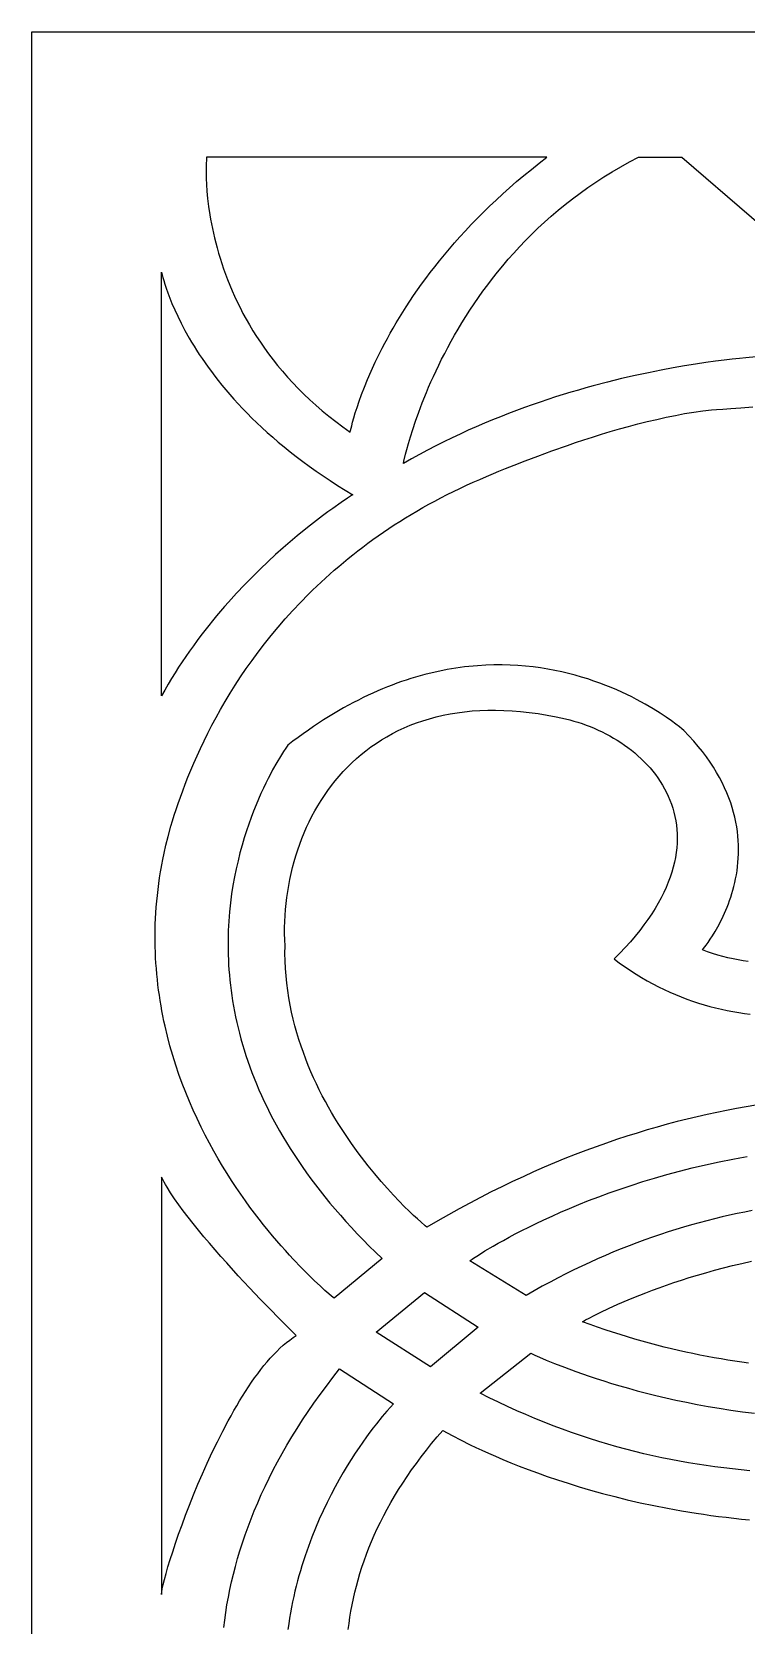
# Model space of a CAD drawing. Extents: x -4425 to -873, y -1243 to 1744.
# Drawn here: x -1282 to -1110.9, y 875.3 to 1256.7 of the extents above; entities that cross this region are included whole.
import ezdxf

# ---------------------------------------------------------------- set-up
doc = ezdxf.new("R2010")
doc.units = 0
doc.layers.add('LAYER_1', color=7, linetype='CONTINUOUS')

msp = doc.modelspace()

# ---------------------------------------------------------------- linework, layer by layer
at = {"layer": 'LAYER_1'}
for points in [[(-1281.97, 1256.69), (-881.97, 1256.69), (-881.97, -1243.31), (-1281.97, -1243.31)], [(-1160.52, 1225.24), (-1158.63, 1226.69), (-1240.15, 1226.69), (-1240.18, 1226.25), (-1240.24, 1224.96), (-1240.25, 1224.02), (-1240.25, 1222.9), (-1240.22, 1221.61), (-1240.15, 1220.15), (-1240.04, 1218.54), (-1239.87, 1216.78), (-1239.64, 1214.89), (-1239.34, 1212.88), (-1239.17, 1211.83), (-1238.97, 1210.75), (-1238.75, 1209.64), (-1238.5, 1208.51), (-1238.24, 1207.36), (-1237.95, 1206.18), (-1237.63, 1204.98), (-1237.28, 1203.75), (-1236.91, 1202.51), (-1236.51, 1201.25), (-1236.08, 1199.98), (-1235.61, 1198.69), (-1235.12, 1197.38), (-1234.59, 1196.06), (-1234.03, 1194.73), (-1233.43, 1193.38), (-1232.8, 1192.03), (-1232.12, 1190.67), (-1231.41, 1189.29), (-1230.66, 1187.92), (-1229.87, 1186.54), (-1229.04, 1185.15), (-1228.16, 1183.76), (-1227.24, 1182.37), (-1226.28, 1180.98), (-1225.27, 1179.59), (-1224.21, 1178.2), (-1223.11, 1176.81), (-1221.95, 1175.43), (-1220.75, 1174.06), (-1219.5, 1172.69), (-1218.19, 1171.33), (-1216.83, 1169.97), (-1215.41, 1168.63), (-1213.94, 1167.3), (-1212.42, 1165.98), (-1210.83, 1164.68), (-1209.19, 1163.39), (-1207.49, 1162.11), (-1205.72, 1160.86), (-1205.64, 1161.25), (-1205.37, 1162.41), (-1205.15, 1163.26), (-1204.87, 1164.27), (-1204.52, 1165.45), (-1204.1, 1166.78), (-1203.6, 1168.26), (-1203.01, 1169.87), (-1202.34, 1171.62), (-1201.58, 1173.5), (-1200.71, 1175.5), (-1199.74, 1177.61), (-1198.66, 1179.82), (-1198.08, 1180.97), (-1197.47, 1182.13), (-1196.83, 1183.32), (-1196.16, 1184.54), (-1195.45, 1185.77), (-1194.72, 1187.02), (-1193.95, 1188.3), (-1193.15, 1189.59), (-1192.32, 1190.9), (-1191.45, 1192.22), (-1190.55, 1193.56), (-1189.61, 1194.92), (-1188.64, 1196.29), (-1187.62, 1197.67), (-1186.57, 1199.06), (-1185.49, 1200.47), (-1184.36, 1201.89), (-1183.19, 1203.31), (-1181.99, 1204.75), (-1180.74, 1206.19), (-1179.45, 1207.64), (-1178.12, 1209.09), (-1176.75, 1210.55), (-1175.33, 1212.02), (-1173.87, 1213.48), (-1172.36, 1214.95), (-1170.81, 1216.42), (-1169.22, 1217.9), (-1167.57, 1219.37), (-1165.88, 1220.84), (-1164.14, 1222.31), (-1162.36, 1223.77)], [(-1250.12, 1099.12), (-1250.9, 1097.71), (-1250.9, 1199.2), (-1250.83, 1198.86), (-1250.59, 1197.88), (-1250.39, 1197.17), (-1250.13, 1196.32), (-1249.81, 1195.33), (-1249.42, 1194.21), (-1248.95, 1192.98), (-1248.41, 1191.63), (-1247.77, 1190.16), (-1247.05, 1188.6), (-1246.23, 1186.94), (-1245.3, 1185.2), (-1244.27, 1183.37), (-1243.72, 1182.42), (-1243.13, 1181.46), (-1242.51, 1180.48), (-1241.87, 1179.49), (-1241.19, 1178.47), (-1240.48, 1177.45), (-1239.74, 1176.41), (-1238.97, 1175.35), (-1238.16, 1174.28), (-1237.32, 1173.21), (-1236.44, 1172.12), (-1235.53, 1171.02), (-1234.58, 1169.91), (-1233.6, 1168.79), (-1232.58, 1167.66), (-1231.51, 1166.53), (-1230.41, 1165.39), (-1229.27, 1164.25), (-1228.09, 1163.1), (-1226.87, 1161.95), (-1225.61, 1160.79), (-1224.3, 1159.63), (-1222.96, 1158.48), (-1221.56, 1157.32), (-1220.13, 1156.16), (-1218.65, 1155), (-1217.12, 1153.84), (-1215.54, 1152.69), (-1213.92, 1151.54), (-1212.25, 1150.4), (-1210.54, 1149.26), (-1208.77, 1148.12), (-1206.96, 1147), (-1205.09, 1145.88), (-1205.42, 1145.67), (-1206.38, 1145.05), (-1207.9, 1144.02), (-1209.93, 1142.6), (-1211.11, 1141.75), (-1212.39, 1140.8), (-1213.77, 1139.75), (-1215.24, 1138.61), (-1216.78, 1137.38), (-1218.4, 1136.05), (-1220.08, 1134.64), (-1221.81, 1133.13), (-1223.6, 1131.54), (-1225.42, 1129.86), (-1227.28, 1128.09), (-1229.16, 1126.24), (-1231.06, 1124.3), (-1232.97, 1122.28), (-1234.88, 1120.18), (-1235.84, 1119.1), (-1236.79, 1117.99), (-1237.74, 1116.87), (-1238.68, 1115.73), (-1239.62, 1114.57), (-1240.55, 1113.39), (-1241.48, 1112.18), (-1242.39, 1110.96), (-1243.3, 1109.72), (-1244.2, 1108.46), (-1245.09, 1107.18), (-1245.96, 1105.89), (-1246.82, 1104.57), (-1247.67, 1103.23), (-1248.5, 1101.88), (-1249.32, 1100.51)], [(-1250.9, 982.54), (-1250.9, 882.6), (-1250.89, 882.85), (-1250.86, 883.17), (-1250.73, 883.97), (-1250.51, 884.98), (-1250.21, 886.2), (-1249.83, 887.61), (-1249.37, 889.2), (-1248.84, 890.95), (-1248.23, 892.84), (-1247.56, 894.86), (-1246.82, 897.01), (-1246.01, 899.25), (-1245.14, 901.58), (-1244.21, 903.99), (-1243.23, 906.46), (-1242.19, 908.97), (-1241.1, 911.51), (-1239.96, 914.07), (-1238.77, 916.63), (-1237.53, 919.18), (-1236.26, 921.7), (-1234.95, 924.18), (-1234.28, 925.4), (-1233.6, 926.61), (-1232.91, 927.79), (-1232.21, 928.96), (-1231.51, 930.1), (-1230.8, 931.23), (-1230.08, 932.32), (-1229.35, 933.4), (-1228.62, 934.44), (-1227.88, 935.45), (-1227.14, 936.43), (-1226.39, 937.38), (-1225.63, 938.29), (-1224.87, 939.16), (-1224.1, 940), (-1223.33, 940.79), (-1222.56, 941.54), (-1221.78, 942.25), (-1221, 942.9), (-1220.22, 943.52), (-1219.43, 944.08), (-1218.64, 944.59), (-1219.78, 945.71), (-1222.84, 948.77), (-1224.93, 950.89), (-1227.28, 953.33), (-1229.84, 956.02), (-1232.54, 958.92), (-1235.31, 961.96), (-1236.7, 963.52), (-1238.08, 965.09), (-1239.45, 966.67), (-1240.79, 968.25), (-1242.09, 969.82), (-1243.36, 971.38), (-1244.57, 972.93), (-1245.72, 974.44), (-1246.8, 975.92), (-1247.81, 977.35), (-1248.73, 978.74), (-1249.56, 980.07), (-1249.94, 980.72), (-1250.29, 981.34), (-1250.61, 981.95)], [(-1199.56, 945.38), (-1187.93, 954.89), (-1175.11, 946.56), (-1186.53, 937.06)]]:
    msp.add_lwpolyline(points, close=True, dxfattribs=at)
for points in [[(-1108.54, 1178.88), (-1110.97, 1178.67), (-1112.51, 1178.53), (-1114.25, 1178.34), (-1116.18, 1178.12), (-1118.29, 1177.85), (-1120.58, 1177.53), (-1123.04, 1177.16), (-1125.65, 1176.74), (-1128.41, 1176.26), (-1131.31, 1175.71), (-1134.34, 1175.1), (-1137.49, 1174.42), (-1140.75, 1173.67), (-1144.11, 1172.84), (-1147.57, 1171.93), (-1149.33, 1171.44), (-1151.11, 1170.94), (-1152.91, 1170.41), (-1154.72, 1169.85), (-1156.56, 1169.28), (-1158.4, 1168.68), (-1160.27, 1168.06), (-1162.14, 1167.41), (-1164.03, 1166.74), (-1165.93, 1166.04), (-1167.83, 1165.32), (-1169.75, 1164.57), (-1171.67, 1163.79), (-1173.6, 1162.99), (-1175.54, 1162.16), (-1177.48, 1161.3), (-1179.42, 1160.42), (-1181.36, 1159.5), (-1183.3, 1158.56), (-1185.25, 1157.58), (-1187.19, 1156.58), (-1189.13, 1155.54), (-1191.06, 1154.48), (-1192.99, 1153.38), (-1192.87, 1153.94), (-1192.49, 1155.56), (-1192.18, 1156.73), (-1191.8, 1158.12), (-1191.33, 1159.71), (-1190.76, 1161.5), (-1190.1, 1163.48), (-1189.34, 1165.61), (-1188.48, 1167.9), (-1187.5, 1170.33), (-1186.96, 1171.6), (-1186.4, 1172.89), (-1185.81, 1174.21), (-1185.18, 1175.55), (-1184.53, 1176.92), (-1183.84, 1178.31), (-1183.11, 1179.73), (-1182.36, 1181.16), (-1181.57, 1182.61), (-1180.75, 1184.07), (-1179.89, 1185.55), (-1178.99, 1187.04), (-1178.06, 1188.54), (-1177.09, 1190.05), (-1176.08, 1191.57), (-1175.03, 1193.09), (-1173.95, 1194.62), (-1172.82, 1196.14), (-1171.65, 1197.67), (-1170.45, 1199.2), (-1169.2, 1200.72), (-1167.91, 1202.24), (-1166.57, 1203.75), (-1165.19, 1205.25), (-1163.77, 1206.74), (-1162.3, 1208.22), (-1160.79, 1209.69), (-1159.23, 1211.14), (-1157.62, 1212.57), (-1155.97, 1213.98), (-1154.27, 1215.38), (-1152.51, 1216.75), (-1150.71, 1218.09), (-1148.86, 1219.41), (-1146.96, 1220.71), (-1145.01, 1221.97), (-1143.01, 1223.2), (-1140.95, 1224.4), (-1138.84, 1225.57), (-1136.68, 1226.69), (-1126.31, 1226.69), (-1076.32, 1183.63)], [(-1110.47, 1034.14), (-1111.66, 1034.32), (-1112.86, 1034.52), (-1114.07, 1034.76), (-1115.29, 1035.03), (-1116.51, 1035.33), (-1117.74, 1035.67), (-1118.97, 1036.05), (-1120.19, 1036.46), (-1121.4, 1036.92), (-1121.16, 1037.21), (-1120.5, 1038.06), (-1120.05, 1038.69), (-1119.53, 1039.45), (-1118.96, 1040.32), (-1118.35, 1041.32), (-1117.72, 1042.43), (-1117.07, 1043.65), (-1116.42, 1044.98), (-1115.79, 1046.4), (-1115.48, 1047.15), (-1115.18, 1047.93), (-1114.89, 1048.72), (-1114.61, 1049.54), (-1114.34, 1050.38), (-1114.09, 1051.25), (-1113.86, 1052.13), (-1113.64, 1053.03), (-1113.44, 1053.96), (-1113.26, 1054.9), (-1113.11, 1055.86), (-1112.98, 1056.84), (-1112.88, 1057.84), (-1112.8, 1058.85), (-1112.75, 1059.89), (-1112.74, 1060.93), (-1112.75, 1062), (-1112.81, 1063.07), (-1112.89, 1064.16), (-1113.02, 1065.27), (-1113.18, 1066.39), (-1113.38, 1067.52), (-1113.63, 1068.66), (-1113.92, 1069.82), (-1114.25, 1070.98), (-1114.63, 1072.16), (-1115.06, 1073.35), (-1115.55, 1074.54), (-1116.08, 1075.75), (-1116.67, 1076.96), (-1117.31, 1078.18), (-1118.01, 1079.41), (-1118.76, 1080.64), (-1119.58, 1081.88), (-1120.46, 1083.13), (-1121.4, 1084.38), (-1122.41, 1085.64), (-1123.48, 1086.9), (-1124.63, 1088.16), (-1125.84, 1089.43), (-1126.32, 1089.84), (-1126.92, 1090.32), (-1127.75, 1090.96), (-1128.8, 1091.74), (-1130.07, 1092.63), (-1131.55, 1093.61), (-1133.23, 1094.66), (-1134.15, 1095.21), (-1135.12, 1095.76), (-1136.13, 1096.33), (-1137.2, 1096.89), (-1138.31, 1097.46), (-1139.47, 1098.03), (-1140.67, 1098.6), (-1141.92, 1099.16), (-1143.22, 1099.71), (-1144.55, 1100.25), (-1145.93, 1100.77), (-1147.36, 1101.28), (-1148.82, 1101.77), (-1150.33, 1102.23), (-1151.87, 1102.68), (-1153.46, 1103.09), (-1155.08, 1103.47), (-1156.74, 1103.82), (-1158.44, 1104.14), (-1160.17, 1104.42), (-1161.95, 1104.65), (-1163.75, 1104.85), (-1165.59, 1105), (-1167.47, 1105.09), (-1169.37, 1105.14), (-1171.31, 1105.13), (-1173.28, 1105.07), (-1175.28, 1104.95), (-1176.3, 1104.86), (-1177.31, 1104.76), (-1178.34, 1104.65), (-1179.38, 1104.51), (-1180.42, 1104.36), (-1181.47, 1104.2), (-1182.52, 1104.01), (-1183.58, 1103.81), (-1184.65, 1103.59), (-1185.73, 1103.35), (-1186.81, 1103.09), (-1187.9, 1102.81), (-1188.99, 1102.52), (-1190.1, 1102.2), (-1191.2, 1101.86), (-1192.32, 1101.51), (-1193.44, 1101.13), (-1194.56, 1100.73), (-1195.7, 1100.31), (-1196.84, 1099.86), (-1197.98, 1099.4), (-1199.13, 1098.91), (-1200.28, 1098.4), (-1201.44, 1097.87), (-1202.61, 1097.31), (-1203.78, 1096.73), (-1204.96, 1096.13), (-1206.14, 1095.5), (-1207.32, 1094.84), (-1208.52, 1094.16), (-1209.71, 1093.46), (-1210.91, 1092.73), (-1212.12, 1091.97), (-1213.33, 1091.19), (-1214.54, 1090.38), (-1215.76, 1089.54), (-1216.99, 1088.67), (-1218.21, 1087.78), (-1219.44, 1086.86), (-1220.68, 1085.91), (-1221.16, 1085.22), (-1221.72, 1084.38), (-1222.45, 1083.22), (-1223.32, 1081.76), (-1224.31, 1079.99), (-1224.84, 1079), (-1225.39, 1077.94), (-1225.96, 1076.8), (-1226.53, 1075.6), (-1227.12, 1074.34), (-1227.7, 1073), (-1228.29, 1071.61), (-1228.88, 1070.15), (-1229.46, 1068.63), (-1230.03, 1067.05), (-1230.58, 1065.4), (-1231.12, 1063.71), (-1231.64, 1061.95), (-1232.14, 1060.14), (-1232.6, 1058.27), (-1233.04, 1056.36), (-1233.44, 1054.39), (-1233.81, 1052.37), (-1234.13, 1050.3), (-1234.4, 1048.19), (-1234.63, 1046.02), (-1234.81, 1043.82), (-1234.87, 1042.7), (-1234.93, 1041.57), (-1234.96, 1040.43), (-1234.99, 1039.27), (-1234.99, 1038.11), (-1234.98, 1036.94), (-1234.96, 1035.76), (-1234.91, 1034.57), (-1234.85, 1033.36), (-1234.77, 1032.15), (-1234.68, 1030.93), (-1234.56, 1029.7), (-1234.42, 1028.46), (-1234.27, 1027.22), (-1234.09, 1025.96), (-1233.9, 1024.7), (-1233.68, 1023.42), (-1233.44, 1022.14), (-1233.18, 1020.85), (-1232.9, 1019.55), (-1232.59, 1018.25), (-1232.26, 1016.94), (-1231.91, 1015.62), (-1231.53, 1014.29), (-1231.13, 1012.96), (-1230.7, 1011.61), (-1230.25, 1010.27), (-1229.77, 1008.91), (-1229.27, 1007.55), (-1228.74, 1006.18), (-1228.18, 1004.81), (-1227.59, 1003.43), (-1226.98, 1002.04), (-1226.33, 1000.65), (-1225.66, 999.26), (-1224.96, 997.86), (-1224.23, 996.45), (-1223.47, 995.04), (-1222.67, 993.62), (-1221.85, 992.2), (-1220.99, 990.77), (-1220.1, 989.34), (-1219.18, 987.91), (-1218.23, 986.47), (-1217.24, 985.03), (-1216.22, 983.58), (-1215.17, 982.13), (-1214.08, 980.68), (-1212.95, 979.22), (-1211.79, 977.76), (-1210.59, 976.3), (-1209.36, 974.83), (-1208.09, 973.37), (-1206.78, 971.9), (-1205.43, 970.42), (-1204.05, 968.95), (-1202.62, 967.47), (-1201.16, 965.99), (-1199.66, 964.51), (-1198.12, 963.03), (-1209.6, 953.52), (-1210.18, 954), (-1210.87, 954.59), (-1211.8, 955.41), (-1212.95, 956.45), (-1214.29, 957.72), (-1215.82, 959.2), (-1217.5, 960.9), (-1219.32, 962.81), (-1220.27, 963.84), (-1221.25, 964.92), (-1222.26, 966.05), (-1223.28, 967.23), (-1224.33, 968.46), (-1225.39, 969.74), (-1226.46, 971.07), (-1227.55, 972.45), (-1228.64, 973.88), (-1229.74, 975.35), (-1230.84, 976.87), (-1231.94, 978.43), (-1233.04, 980.04), (-1234.13, 981.7), (-1235.22, 983.4), (-1236.3, 985.14), (-1237.36, 986.93), (-1238.41, 988.76), (-1239.44, 990.64), (-1240.46, 992.55), (-1241.44, 994.51), (-1242.41, 996.51), (-1243.34, 998.55), (-1244.25, 1000.63), (-1245.12, 1002.75), (-1245.96, 1004.91), (-1246.75, 1007.11), (-1247.51, 1009.35), (-1248.22, 1011.62), (-1248.89, 1013.93), (-1249.51, 1016.28), (-1250.07, 1018.67), (-1250.34, 1019.88), (-1250.59, 1021.09), (-1250.82, 1022.31), (-1251.04, 1023.55), (-1251.25, 1024.79), (-1251.44, 1026.04), (-1251.61, 1027.3), (-1251.77, 1028.57), (-1251.92, 1029.84), (-1252.04, 1031.13), (-1252.15, 1032.42), (-1252.25, 1033.72), (-1252.32, 1035.03), (-1252.38, 1036.35), (-1252.42, 1037.67), (-1252.45, 1039.01), (-1252.45, 1040.35), (-1252.43, 1041.7), (-1252.4, 1043.06), (-1252.34, 1044.42), (-1252.27, 1045.8), (-1252.17, 1047.18), (-1252.06, 1048.57), (-1251.92, 1049.96), (-1251.76, 1051.37), (-1251.59, 1052.78), (-1251.38, 1054.2), (-1251.16, 1055.62), (-1251.04, 1056.38), (-1250.88, 1057.29), (-1250.64, 1058.55), (-1250.3, 1060.11), (-1249.87, 1061.97), (-1249.32, 1064.1), (-1248.65, 1066.5), (-1248.27, 1067.78), (-1247.86, 1069.13), (-1247.41, 1070.52), (-1246.92, 1071.97), (-1246.4, 1073.47), (-1245.84, 1075.02), (-1245.24, 1076.61), (-1244.59, 1078.25), (-1243.91, 1079.92), (-1243.18, 1081.63), (-1242.41, 1083.38), (-1241.59, 1085.16), (-1240.72, 1086.97), (-1239.81, 1088.81), (-1238.85, 1090.68), (-1237.83, 1092.57), (-1236.77, 1094.47), (-1235.65, 1096.4), (-1234.48, 1098.35), (-1233.25, 1100.3), (-1231.97, 1102.27), (-1230.62, 1104.25), (-1229.22, 1106.23), (-1227.76, 1108.22), (-1226.24, 1110.21), (-1224.65, 1112.2), (-1223, 1114.19), (-1221.29, 1116.17), (-1219.51, 1118.14), (-1217.66, 1120.1), (-1215.74, 1122.05), (-1214.75, 1123.02), (-1213.75, 1123.99), (-1212.73, 1124.95), (-1211.69, 1125.91), (-1210.64, 1126.86), (-1209.56, 1127.8), (-1208.47, 1128.74), (-1207.36, 1129.68), (-1206.23, 1130.61), (-1205.08, 1131.53), (-1203.91, 1132.44), (-1202.72, 1133.35), (-1201.52, 1134.25), (-1200.29, 1135.15), (-1199.05, 1136.03), (-1197.78, 1136.91), (-1196.5, 1137.78), (-1195.19, 1138.64), (-1193.86, 1139.49), (-1192.52, 1140.33), (-1191.15, 1141.16), (-1189.77, 1141.98), (-1188.36, 1142.79), (-1186.93, 1143.59), (-1185.48, 1144.38), (-1184.01, 1145.15), (-1182.52, 1145.92), (-1181, 1146.67), (-1179.47, 1147.41), (-1177.91, 1148.14), (-1176.33, 1148.86), (-1174.73, 1149.56), (-1173.1, 1150.25), (-1171.46, 1150.93), (-1170.13, 1151.49), (-1168.56, 1152.14), (-1166.45, 1152.99), (-1163.86, 1154.01), (-1160.84, 1155.15), (-1157.45, 1156.39), (-1153.74, 1157.7), (-1151.79, 1158.36), (-1149.77, 1159.03), (-1147.71, 1159.69), (-1145.6, 1160.35), (-1143.45, 1161), (-1141.26, 1161.63), (-1139.06, 1162.25), (-1136.83, 1162.84), (-1134.59, 1163.4), (-1132.35, 1163.93), (-1130.11, 1164.43), (-1127.88, 1164.88), (-1125.67, 1165.29), (-1123.48, 1165.65), (-1121.32, 1165.95), (-1119.19, 1166.2), (-1117.99, 1166.27), (-1116.55, 1166.35), (-1114.6, 1166.49), (-1112.18, 1166.68), (-1109.33, 1166.94)], [(-1108.64, 999.75), (-1110.95, 999.36), (-1113.27, 998.94), (-1115.6, 998.5), (-1117.94, 998.02), (-1120.29, 997.51), (-1122.65, 996.97), (-1125.03, 996.4), (-1127.41, 995.8), (-1129.81, 995.17), (-1132.22, 994.5), (-1134.64, 993.8), (-1137.06, 993.07), (-1139.5, 992.3), (-1141.95, 991.5), (-1144.4, 990.66), (-1146.87, 989.79), (-1149.34, 988.88), (-1151.83, 987.93), (-1154.32, 986.94), (-1156.82, 985.92), (-1159.32, 984.86), (-1161.84, 983.76), (-1164.36, 982.62), (-1166.89, 981.44), (-1169.43, 980.22), (-1171.97, 978.96), (-1174.52, 977.66), (-1177.08, 976.31), (-1179.64, 974.93), (-1182.2, 973.5), (-1184.78, 972.03), (-1187.36, 970.51), (-1187.75, 970.83), (-1188.85, 971.79), (-1189.64, 972.5), (-1190.56, 973.35), (-1191.61, 974.36), (-1192.78, 975.5), (-1194.05, 976.79), (-1195.4, 978.21), (-1196.83, 979.77), (-1198.32, 981.45), (-1199.87, 983.27), (-1201.44, 985.21), (-1202.24, 986.22), (-1203.04, 987.27), (-1203.85, 988.34), (-1204.66, 989.45), (-1205.46, 990.58), (-1206.26, 991.74), (-1207.06, 992.93), (-1207.86, 994.15), (-1208.65, 995.39), (-1209.42, 996.66), (-1210.19, 997.96), (-1210.95, 999.28), (-1211.69, 1000.63), (-1212.42, 1002.01), (-1213.13, 1003.41), (-1213.82, 1004.83), (-1214.5, 1006.28), (-1215.15, 1007.76), (-1215.78, 1009.25), (-1216.38, 1010.77), (-1216.96, 1012.32), (-1217.51, 1013.88), (-1218.03, 1015.47), (-1218.51, 1017.08), (-1218.97, 1018.71), (-1219.39, 1020.36), (-1219.78, 1022.03), (-1220.12, 1023.72), (-1220.43, 1025.43), (-1220.7, 1027.16), (-1220.92, 1028.91), (-1221.1, 1030.67), (-1221.24, 1032.46), (-1221.33, 1034.26), (-1221.36, 1036.08), (-1221.35, 1037.92), (-1221.41, 1039.36), (-1221.44, 1040.8), (-1221.44, 1042.24), (-1221.4, 1043.68), (-1221.33, 1045.13), (-1221.23, 1046.58), (-1221.09, 1048.03), (-1220.92, 1049.47), (-1220.71, 1050.92), (-1220.47, 1052.35), (-1220.2, 1053.79), (-1219.89, 1055.22), (-1219.55, 1056.64), (-1219.17, 1058.05), (-1218.76, 1059.45), (-1218.31, 1060.84), (-1217.83, 1062.22), (-1217.32, 1063.58), (-1216.77, 1064.94), (-1216.18, 1066.27), (-1215.56, 1067.59), (-1214.91, 1068.89), (-1214.22, 1070.17), (-1213.49, 1071.44), (-1212.73, 1072.68), (-1211.93, 1073.9), (-1211.1, 1075.09), (-1210.23, 1076.26), (-1209.33, 1077.4), (-1208.39, 1078.52), (-1207.41, 1079.61), (-1206.4, 1080.67), (-1205.35, 1081.7), (-1204.26, 1082.7), (-1203.14, 1083.66), (-1201.98, 1084.59), (-1200.78, 1085.49), (-1199.55, 1086.35), (-1198.28, 1087.17), (-1196.97, 1087.95), (-1195.62, 1088.7), (-1194.24, 1089.4), (-1192.82, 1090.06), (-1191.36, 1090.68), (-1189.87, 1091.25), (-1188.34, 1091.78), (-1186.77, 1092.26), (-1185.16, 1092.7), (-1183.51, 1093.08), (-1181.83, 1093.42), (-1180.1, 1093.7), (-1178.34, 1093.93), (-1176.54, 1094.11), (-1174.7, 1094.23), (-1172.82, 1094.3), (-1170.91, 1094.31), (-1168.95, 1094.26), (-1166.96, 1094.16), (-1164.92, 1093.99), (-1162.85, 1093.76), (-1160.74, 1093.47), (-1158.59, 1093.11), (-1156.4, 1092.69), (-1154.17, 1092.2), (-1153.18, 1091.96), (-1152.19, 1091.69), (-1151.21, 1091.4), (-1150.23, 1091.08), (-1149.25, 1090.74), (-1148.29, 1090.37), (-1147.33, 1089.97), (-1146.38, 1089.55), (-1145.43, 1089.11), (-1144.5, 1088.64), (-1143.59, 1088.15), (-1142.68, 1087.63), (-1141.79, 1087.09), (-1140.92, 1086.53), (-1140.06, 1085.95), (-1139.22, 1085.34), (-1138.4, 1084.71), (-1137.6, 1084.06), (-1136.83, 1083.38), (-1136.07, 1082.69), (-1135.34, 1081.97), (-1134.63, 1081.23), (-1133.95, 1080.48), (-1133.3, 1079.7), (-1132.67, 1078.9), (-1132.07, 1078.08), (-1131.51, 1077.24), (-1130.98, 1076.38), (-1130.47, 1075.51), (-1130.01, 1074.61), (-1129.58, 1073.69), (-1129.18, 1072.76), (-1128.82, 1071.81), (-1128.5, 1070.84), (-1128.22, 1069.85), (-1127.98, 1068.85), (-1127.79, 1067.83), (-1127.63, 1066.79), (-1127.52, 1065.74), (-1127.46, 1064.66), (-1127.44, 1063.58), (-1127.47, 1062.47), (-1127.55, 1061.36), (-1127.68, 1060.22), (-1127.86, 1059.07), (-1128.1, 1057.91), (-1128.38, 1056.73), (-1128.72, 1055.54), (-1129.12, 1054.33), (-1129.57, 1053.11), (-1130.09, 1051.88), (-1130.66, 1050.63), (-1131.29, 1049.37), (-1131.98, 1048.1), (-1132.74, 1046.82), (-1133.55, 1045.52), (-1134.44, 1044.21), (-1135.39, 1042.89), (-1136.41, 1041.56), (-1137.49, 1040.21), (-1138.65, 1038.86), (-1139.87, 1037.5), (-1141.17, 1036.12), (-1142.54, 1034.74), (-1141.24, 1033.77), (-1139.93, 1032.85), (-1138.61, 1031.97), (-1137.29, 1031.12), (-1135.96, 1030.31), (-1134.62, 1029.54), (-1133.28, 1028.8), (-1131.93, 1028.1), (-1130.57, 1027.44), (-1129.21, 1026.81), (-1127.85, 1026.21), (-1126.48, 1025.65), (-1125.11, 1025.13), (-1123.74, 1024.64), (-1122.37, 1024.18), (-1120.99, 1023.76), (-1119.61, 1023.37), (-1118.23, 1023.01), (-1116.85, 1022.69), (-1115.47, 1022.39), (-1114.09, 1022.13), (-1112.71, 1021.9), (-1111.33, 1021.7), (-1109.95, 1021.53)], [(-1109.46, 974.5), (-1111.26, 974.15), (-1113.07, 973.78), (-1114.88, 973.39), (-1116.7, 972.97), (-1118.53, 972.54), (-1120.36, 972.07), (-1122.2, 971.59), (-1124.05, 971.08), (-1125.89, 970.55), (-1127.75, 969.99), (-1129.6, 969.4), (-1131.47, 968.79), (-1133.33, 968.16), (-1135.2, 967.5), (-1137.08, 966.81), (-1138.95, 966.1), (-1140.83, 965.36), (-1142.72, 964.59), (-1144.6, 963.79), (-1146.49, 962.97), (-1148.38, 962.11), (-1150.28, 961.23), (-1152.17, 960.32), (-1154.07, 959.38), (-1155.97, 958.4), (-1157.87, 957.4), (-1159.77, 956.37), (-1161.67, 955.3), (-1163.57, 954.21), (-1177.1, 962.5), (-1176.18, 963.12), (-1175.05, 963.85), (-1173.47, 964.83), (-1171.47, 966.01), (-1170.31, 966.68), (-1169.04, 967.38), (-1167.68, 968.13), (-1166.21, 968.91), (-1164.64, 969.72), (-1162.98, 970.56), (-1161.21, 971.42), (-1159.35, 972.3), (-1157.4, 973.2), (-1155.35, 974.11), (-1153.2, 975.03), (-1150.97, 975.96), (-1148.64, 976.88), (-1146.23, 977.81), (-1143.72, 978.73), (-1141.13, 979.64), (-1138.46, 980.54), (-1135.7, 981.43), (-1132.85, 982.29), (-1129.93, 983.13), (-1126.92, 983.94), (-1123.83, 984.72), (-1120.66, 985.47), (-1117.42, 986.17), (-1114.1, 986.84), (-1112.41, 987.16), (-1110.7, 987.46)], [(-1110.36, 938), (-1111.99, 938.22), (-1113.63, 938.46), (-1115.28, 938.71), (-1116.94, 938.98), (-1118.61, 939.27), (-1120.29, 939.58), (-1121.98, 939.91), (-1123.68, 940.25), (-1125.38, 940.62), (-1127.1, 941), (-1128.82, 941.41), (-1130.55, 941.83), (-1132.29, 942.28), (-1134.04, 942.74), (-1135.79, 943.23), (-1137.56, 943.74), (-1139.33, 944.26), (-1141.11, 944.81), (-1142.9, 945.39), (-1144.69, 945.98), (-1146.5, 946.6), (-1148.31, 947.24), (-1150.12, 947.9), (-1149.4, 948.31), (-1148.51, 948.78), (-1147.29, 949.41), (-1145.73, 950.18), (-1143.86, 951.07), (-1141.67, 952.06), (-1139.19, 953.13), (-1137.83, 953.69), (-1136.41, 954.26), (-1134.92, 954.85), (-1133.35, 955.44), (-1131.72, 956.04), (-1130.02, 956.64), (-1128.26, 957.25), (-1126.43, 957.85), (-1124.54, 958.45), (-1122.59, 959.04), (-1120.58, 959.63), (-1118.5, 960.21), (-1116.37, 960.77), (-1114.19, 961.32), (-1111.94, 961.86), (-1109.64, 962.37)], [(-1110.05, 912.23), (-1112.13, 912.42), (-1114.21, 912.64), (-1116.31, 912.88), (-1118.41, 913.15), (-1120.51, 913.45), (-1122.62, 913.77), (-1124.74, 914.12), (-1126.87, 914.5), (-1129, 914.91), (-1131.14, 915.34), (-1133.28, 915.81), (-1135.43, 916.3), (-1137.58, 916.83), (-1139.74, 917.38), (-1141.9, 917.97), (-1144.06, 918.59), (-1146.23, 919.24), (-1148.4, 919.92), (-1150.57, 920.64), (-1152.75, 921.38), (-1154.93, 922.17), (-1157.12, 922.98), (-1159.3, 923.84), (-1161.49, 924.72), (-1163.67, 925.65), (-1165.86, 926.6), (-1168.05, 927.6), (-1170.24, 928.63), (-1172.44, 929.7), (-1174.63, 930.81), (-1162.49, 940.35), (-1161.55, 939.92), (-1160.41, 939.41), (-1158.83, 938.73), (-1156.84, 937.92), (-1154.45, 936.99), (-1151.67, 935.96), (-1150.14, 935.42), (-1148.52, 934.86), (-1146.81, 934.3), (-1145.02, 933.72), (-1143.14, 933.14), (-1141.17, 932.55), (-1139.13, 931.97), (-1137, 931.39), (-1134.8, 930.81), (-1132.52, 930.24), (-1130.17, 929.68), (-1127.74, 929.14), (-1125.25, 928.62), (-1122.68, 928.11), (-1120.06, 927.63), (-1117.36, 927.18), (-1114.61, 926.75), (-1111.79, 926.35), (-1108.91, 926)], [(-1236.02, 874.68), (-1235.79, 876.48), (-1235.53, 878.28), (-1235.24, 880.09), (-1234.91, 881.92), (-1234.54, 883.75), (-1234.14, 885.6), (-1233.7, 887.45), (-1233.22, 889.32), (-1232.69, 891.19), (-1232.13, 893.08), (-1231.53, 894.97), (-1230.89, 896.87), (-1230.2, 898.78), (-1229.48, 900.7), (-1228.7, 902.63), (-1227.89, 904.57), (-1227.03, 906.51), (-1226.12, 908.47), (-1225.17, 910.43), (-1224.17, 912.4), (-1223.12, 914.37), (-1222.03, 916.36), (-1220.88, 918.35), (-1219.69, 920.35), (-1218.44, 922.36), (-1217.15, 924.37), (-1215.8, 926.39), (-1214.41, 928.42), (-1212.95, 930.45), (-1211.45, 932.49), (-1209.89, 934.53), (-1208.28, 936.59), (-1195.4, 928.26), (-1196.12, 927.47), (-1196.97, 926.5), (-1198.09, 925.17), (-1199.45, 923.48), (-1200.2, 922.51), (-1201, 921.45), (-1201.83, 920.31), (-1202.7, 919.08), (-1203.6, 917.78), (-1204.53, 916.39), (-1205.47, 914.93), (-1206.43, 913.39), (-1207.39, 911.78), (-1208.37, 910.09), (-1209.34, 908.33), (-1210.31, 906.5), (-1211.27, 904.6), (-1212.21, 902.63), (-1213.14, 900.6), (-1214.04, 898.5), (-1214.91, 896.34), (-1215.75, 894.11), (-1216.55, 891.83), (-1216.93, 890.66), (-1217.3, 889.48), (-1217.66, 888.28), (-1218.01, 887.07), (-1218.35, 885.85), (-1218.67, 884.61), (-1218.97, 883.36), (-1219.26, 882.1), (-1219.54, 880.82), (-1219.8, 879.53), (-1220.04, 878.22), (-1220.27, 876.9), (-1220.47, 875.57), (-1220.66, 874.23)], [(-1206.2, 874.22), (-1206.01, 875.68), (-1205.8, 877.16), (-1205.56, 878.64), (-1205.28, 880.13), (-1204.97, 881.62), (-1204.63, 883.12), (-1204.25, 884.62), (-1203.84, 886.13), (-1203.4, 887.64), (-1202.92, 889.16), (-1202.4, 890.69), (-1201.85, 892.21), (-1201.25, 893.75), (-1200.63, 895.28), (-1199.96, 896.82), (-1199.25, 898.37), (-1198.5, 899.92), (-1197.72, 901.47), (-1196.89, 903.02), (-1196.02, 904.58), (-1195.11, 906.14), (-1194.16, 907.71), (-1193.16, 909.27), (-1192.12, 910.84), (-1191.03, 912.41), (-1189.9, 913.99), (-1188.73, 915.56), (-1187.5, 917.14), (-1186.24, 918.72), (-1184.92, 920.3), (-1183.56, 921.88), (-1182.48, 921.26), (-1181.17, 920.54), (-1179.34, 919.59), (-1177.03, 918.44), (-1175.69, 917.81), (-1174.24, 917.13), (-1172.66, 916.42), (-1170.98, 915.68), (-1169.18, 914.92), (-1167.27, 914.13), (-1165.25, 913.33), (-1163.12, 912.52), (-1160.89, 911.7), (-1158.55, 910.87), (-1156.11, 910.04), (-1153.56, 909.21), (-1150.92, 908.4), (-1148.18, 907.59), (-1145.34, 906.8), (-1142.41, 906.03), (-1139.38, 905.28), (-1136.27, 904.57), (-1133.06, 903.88), (-1129.77, 903.23), (-1126.39, 902.62), (-1122.92, 902.05), (-1121.16, 901.79), (-1119.37, 901.53), (-1117.57, 901.3), (-1115.74, 901.07), (-1113.9, 900.86), (-1112.03, 900.66), (-1110.15, 900.48)]]:
    msp.add_lwpolyline(points, dxfattribs=at)

doc.saveas('drawing.dxf')
